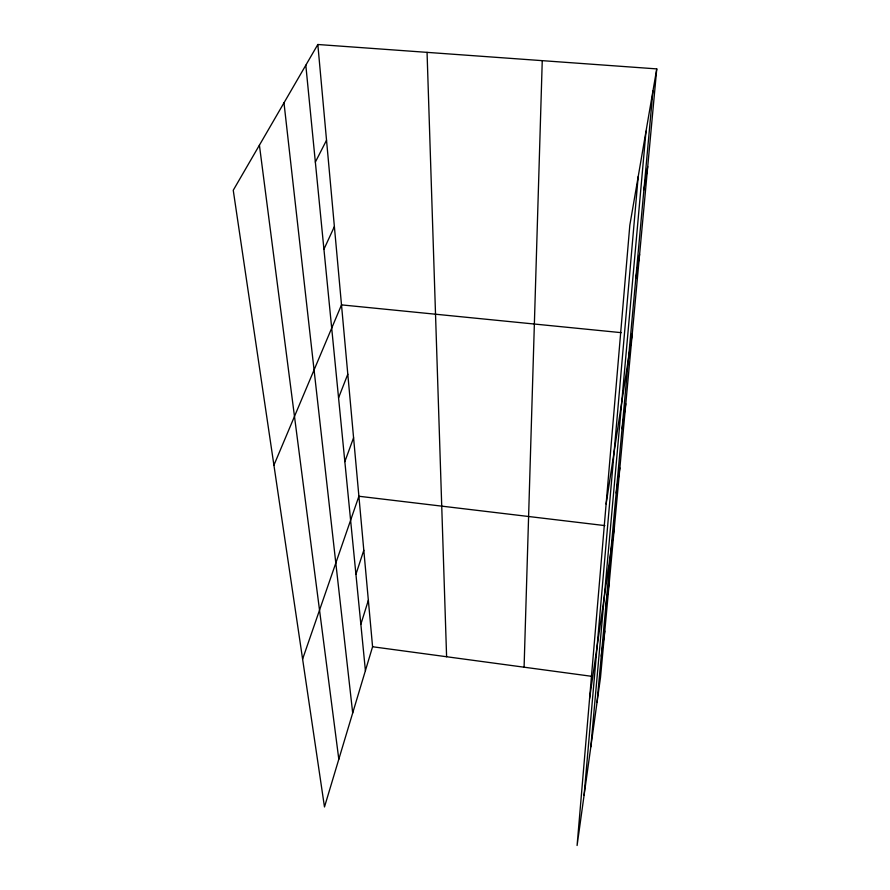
<?xml version="1.0" encoding="UTF-8"?>
<svg xmlns="http://www.w3.org/2000/svg" width="890" height="890" viewBox="0 0 890 890"><rect width="100%" height="100%" fill="white"/><g stroke="black" fill="none" stroke-linecap="round" stroke-linejoin="round"><path stroke-width="1.33" d="M524.088 667.2L542.255 60.654M584.074 795.371L638.186 176.654M590.838 746.832L646.018 131.219M597.012 702.477L652.948 91.002M656.753 68.897L600.494 677.501L577.087 845.5L629.82 225.237L656.753 68.897L317.83 44.5L233.247 190.26L324.483 806.963L372.576 646.752L317.83 44.5M601.251 656.164L604.788 631.055M605.823 606.146L609.416 580.948M589.592 698.461L614.434 526.735M616.169 493.038L619.874 467.895M622.054 428.769L625.792 403.815M606.112 504.063L632.267 333.75M635.794 278.459L639.61 254.384M643.904 189.837L647.72 166.575M360.851 624.257L368.36 600.294M355.933 574.273L363.81 550.265M302.611 659.078L358.904 496.253L604.889 525.601M344.842 461.621L353.586 437.758M338.556 397.83L347.801 374.201M273.92 465.181L341.504 304.881L621.242 332.66M323.927 249.267L334.384 226.583M315.349 162.091L326.541 140.22M372.576 646.752L592.306 676.4M259.413 145.17L338.812 759.248M283.988 102.828L352.696 712.968M305.815 65.226L365.412 670.615M427.055 52.365L446.602 656.742"/></g></svg>
